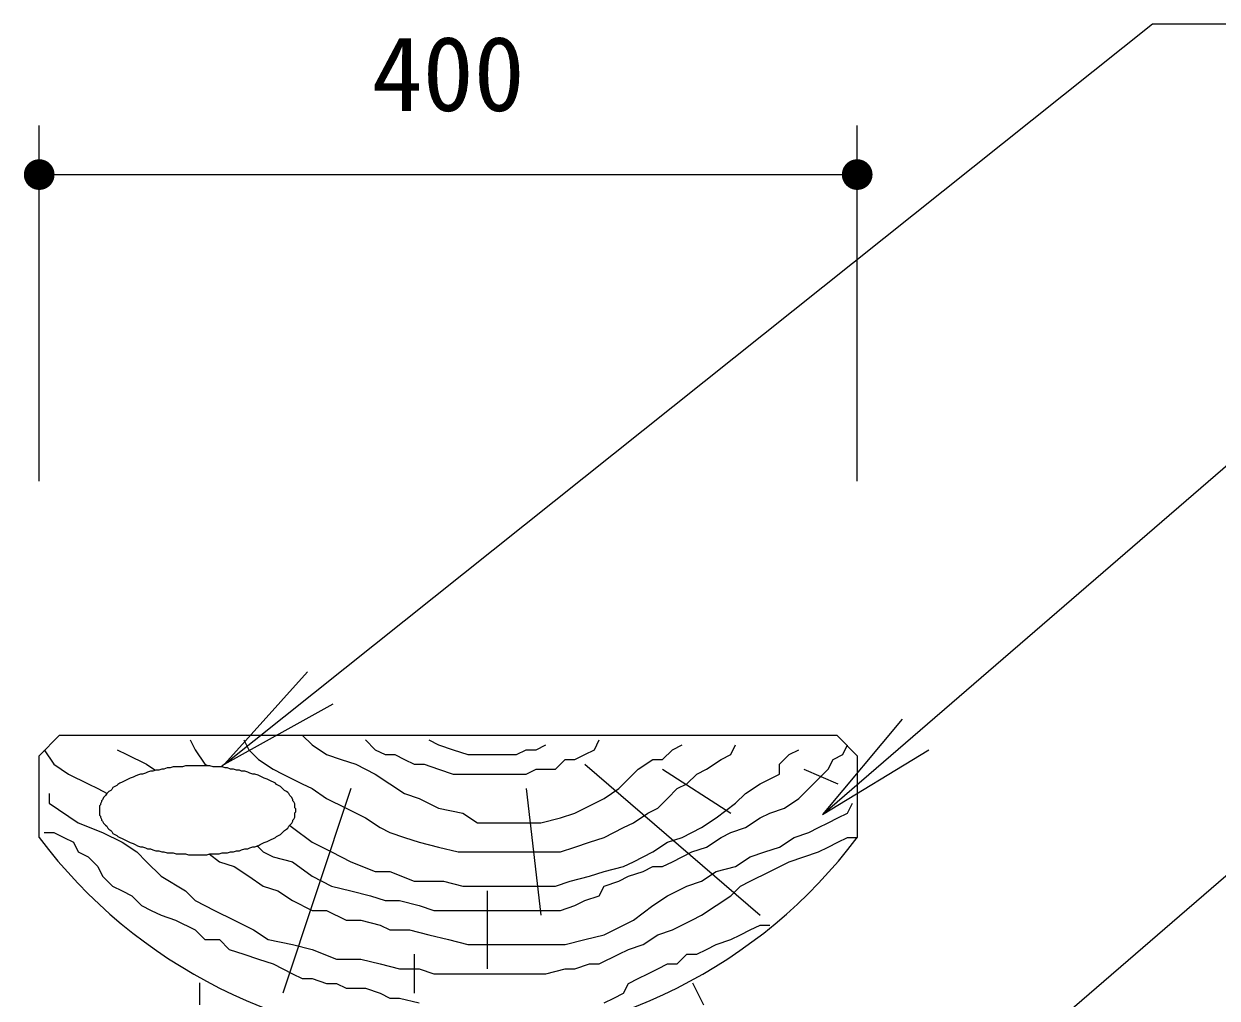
# Model space of a CAD drawing. Units: millimetres at full size, sheet at 1:20; details may follow other scales. Extents: x 0 to 8400, y 0 to 5940.
# Drawn here: x 5699 to 6283, y 2354 to 2831 of the extents above; entities that cross this region are included whole.
import ezdxf
from ezdxf.enums import TextEntityAlignment as Align

# ---------------------------------------------------------------- set-up
doc = ezdxf.new("R2010")
doc.units = ezdxf.units.MM
doc.header["$LTSCALE"] = 20
for name, color, linetype, lineweight in [('D-STR', 1, 'Continuous', 13), ('D-STR-DIM', 7, 'Continuous', 13), ('D-STR-HTXT', 7, 'Continuous', 13)]:
    doc.layers.add(name, color=color, linetype=linetype, lineweight=lineweight)
doc.styles.add('ＭＳ ゴシック', font='')
doc.styles.get('ＭＳ ゴシック').set_extended_font_data('MS Gothic')

# ---------------------------------------------------------------- blocks, each defined once
blk = doc.blocks.new('filled_dot')
at = {"color": 0, "linetype": 'Continuous', "lineweight": -2, "const_width": 1.25}
blk.add_lwpolyline([(-0.625, 0, 1), (0.625, 0, 1)], format="xyb", close=True, dxfattribs=at)
blk = doc.blocks.new('open_arrow')
at = {"color": 0, "linetype": 'Continuous', "lineweight": -2}
blk.add_lwpolyline([(7.5, 1.25), (0, 0), (7.5, -1.25)], dxfattribs=at)

msp = doc.modelspace()

# ---------------------------------------------------------------- linework, layer by layer
at = {"layer": 'D-STR'}
for p, q in [((5716.89, 2482.74), (5706.89, 2472.74)), ((5716.89, 2482.74), (6096.89, 2482.74)), ((5780.76, 2480.44), (5783.15, 2475.68)), ((5806.96, 2480.44), (5809.34, 2475.68)), ((5835.53, 2482.82), (5840.29, 2478.06)), ((5866.49, 2480.44), (5871.25, 2475.68)), ((5897.44, 2480.44), (5902.2, 2478.06)), ((5978.4, 2475.68), (5980.78, 2480.44)), ((6106.89, 2472.74), (6096.89, 2482.74)), ((5709.33, 2475.68), (5714.09, 2468.53)), ((5745.05, 2475.68), (5749.81, 2473.29)), ((5783.15, 2475.68), (5787.91, 2468.53)), ((5809.34, 2475.68), (5814.1, 2470.91)), ((5840.29, 2478.06), (5847.44, 2473.29)), ((5871.25, 2475.68), (5876.01, 2473.29)), ((5902.2, 2478.06), (5909.35, 2475.68)), ((5909.35, 2475.68), (5916.49, 2473.29)), ((5940.3, 2473.29), (5945.06, 2475.68)), ((5945.06, 2475.68), (5949.83, 2475.68)), ((5949.83, 2475.68), (5954.59, 2478.06)), ((5973.64, 2473.29), (5978.4, 2475.68)), ((6011.73, 2470.91), (6016.5, 2475.68)), ((6016.5, 2475.68), (6021.26, 2478.06)), ((6045.07, 2473.29), (6047.45, 2478.06)), ((6073.64, 2473.29), (6078.41, 2475.68)), ((6099.84, 2473.29), (6102.22, 2478.06)), ((5706.89, 2432.74), (5706.89, 2472.74)), ((5714.09, 2468.53), (5721.24, 2463.77)), ((5749.81, 2473.29), (5759.33, 2468.53)), ((5759.33, 2468.53), (5763.49, 2465.76)), ((5787.91, 2468.53), (5789.2, 2467.88)), ((5797.43, 2468.53), (5795.82, 2467.38)), ((5814.1, 2470.91), (5821.24, 2466.15)), ((5847.44, 2473.29), (5854.58, 2470.91)), ((5854.58, 2470.91), (5861.72, 2468.53)), ((5861.72, 2468.53), (5866.49, 2466.15)), ((5876.01, 2473.29), (5880.77, 2473.29)), ((5880.77, 2473.29), (5885.53, 2470.91)), ((5885.53, 2470.91), (5890.3, 2468.53)), ((5890.3, 2468.53), (5895.06, 2468.53)), ((5895.06, 2468.53), (5902.2, 2466.15)), ((5916.49, 2473.29), (5921.25, 2473.29)), ((5921.25, 2473.29), (5926.01, 2473.29)), ((5926.01, 2473.29), (5930.78, 2473.29)), ((5930.78, 2473.29), (5935.54, 2473.29)), ((5935.54, 2473.29), (5940.3, 2473.29)), ((5959.35, 2466.15), (5964.11, 2470.91)), ((5964.11, 2470.91), (5968.87, 2470.91)), ((5968.87, 2470.91), (5973.64, 2473.29)), ((5973.64, 2468.53), (6059.36, 2394.72)), ((5999.83, 2466.15), (6006.97, 2470.91)), ((6006.97, 2470.91), (6011.73, 2470.91)), ((6033.16, 2466.15), (6040.31, 2470.91)), ((6040.31, 2470.91), (6045.07, 2473.29)), ((6068.88, 2468.53), (6073.64, 2473.29)), ((6068.88, 2463.77), (6068.88, 2468.53)), ((6092.69, 2466.15), (6095.07, 2470.91)), ((6095.07, 2470.91), (6099.84, 2473.29)), ((6106.89, 2472.74), (6106.89, 2432.74)), ((5721.24, 2463.77), (5730.76, 2459.01)), ((5821.24, 2466.15), (5826.01, 2463.77)), ((5826.01, 2463.77), (5835.53, 2459.01)), ((5866.49, 2466.15), (5871.25, 2463.77)), ((5871.25, 2463.77), (5878.39, 2459.01)), ((5902.2, 2466.15), (5909.35, 2463.77)), ((5909.35, 2463.77), (5916.49, 2463.77)), ((5916.49, 2463.77), (5921.25, 2463.77)), ((5921.25, 2463.77), (5930.78, 2463.77)), ((5930.78, 2463.77), (5935.54, 2463.77)), ((5935.54, 2463.77), (5940.3, 2463.77)), ((5940.3, 2463.77), (5945.06, 2463.77)), ((5945.06, 2463.77), (5949.83, 2466.15)), ((5949.83, 2466.15), (5959.35, 2466.15)), ((5995.07, 2461.39), (5999.83, 2466.15)), ((6011.73, 2466.15), (6045.07, 2444.72)), ((6023.64, 2459.01), (6028.4, 2463.77)), ((6028.4, 2463.77), (6033.16, 2466.15)), ((6059.36, 2459.01), (6068.88, 2463.77)), ((6080.79, 2466.15), (6097.46, 2459.01)), ((6087.93, 2461.39), (6092.69, 2466.15)), ((5730.76, 2459.01), (5735.52, 2456.63)), ((5735.52, 2456.63), (5740.1, 2454.34)), ((5859.34, 2456.63), (5826.01, 2356.62)), ((5835.53, 2459.01), (5840.29, 2456.63)), ((5840.29, 2456.63), (5847.44, 2451.86)), ((5878.39, 2459.01), (5885.53, 2454.25)), ((5945.06, 2456.63), (5952.21, 2394.72)), ((5983.16, 2451.86), (5990.3, 2456.63)), ((5990.3, 2456.63), (5995.07, 2461.39)), ((6014.12, 2451.86), (6018.88, 2456.63)), ((6018.88, 2456.63), (6023.64, 2459.01)), ((6052.21, 2454.25), (6059.36, 2459.01)), ((6078.41, 2451.86), (6083.17, 2456.63)), ((6083.17, 2456.63), (6087.93, 2461.39)), ((5711.71, 2454.25), (5711.71, 2449.48)), ((5847.44, 2451.86), (5856.96, 2447.1)), ((5885.53, 2454.25), (5892.68, 2451.86)), ((5892.68, 2451.86), (5902.2, 2447.1)), ((5973.64, 2447.1), (5983.16, 2451.86)), ((6009.35, 2447.1), (6014.12, 2451.86)), ((6047.45, 2449.48), (6052.21, 2454.25)), ((6071.26, 2447.1), (6078.41, 2451.86)), ((5711.71, 2449.48), (5726, 2439.96)), ((5856.96, 2447.1), (5866.49, 2442.34)), ((5902.2, 2447.1), (5914.11, 2444.72)), ((5968.87, 2444.72), (5973.64, 2447.1)), ((6004.59, 2444.72), (6009.35, 2447.1)), ((6037.93, 2442.34), (6047.45, 2449.48)), ((6064.12, 2444.72), (6071.26, 2447.1)), ((6102.22, 2444.72), (6104.6, 2449.48)), ((5726, 2439.96), (5737.9, 2435.2)), ((5866.49, 2442.34), (5873.63, 2437.58)), ((5914.11, 2444.72), (5921.25, 2439.96)), ((5921.25, 2439.96), (5930.78, 2439.96)), ((5930.78, 2439.96), (5937.92, 2439.96)), ((5937.92, 2439.96), (5947.44, 2439.96)), ((5947.44, 2439.96), (5952.21, 2439.96)), ((5952.21, 2439.96), (5961.73, 2442.34)), ((5961.73, 2442.34), (5968.87, 2444.72)), ((5992.69, 2437.58), (5997.45, 2439.96)), ((5997.45, 2439.96), (6004.59, 2444.72)), ((6030.78, 2437.58), (6037.93, 2442.34)), ((6052.21, 2437.58), (6059.36, 2442.34)), ((6059.36, 2442.34), (6064.12, 2444.72)), ((6087.93, 2437.58), (6092.69, 2439.96)), ((6092.69, 2439.96), (6097.46, 2442.34)), ((6097.46, 2442.34), (6102.22, 2444.72)), ((5709.33, 2435.2), (5714.09, 2435.2)), ((5714.09, 2435.2), (5718.86, 2432.82)), ((5737.9, 2435.2), (5747.43, 2430.43)), ((5829.39, 2438.61), (5830.77, 2437.58)), ((5830.77, 2437.58), (5840.29, 2430.43)), ((5873.63, 2437.58), (5878.39, 2435.2)), ((5878.39, 2435.2), (5885.53, 2432.82)), ((5983.16, 2432.82), (5992.69, 2437.58)), ((6021.26, 2432.82), (6030.78, 2437.58)), ((6040.31, 2432.82), (6045.07, 2435.2)), ((6045.07, 2435.2), (6052.21, 2437.58)), ((6076.03, 2432.82), (6083.17, 2435.2)), ((6083.17, 2435.2), (6087.93, 2437.58)), ((5718.86, 2432.82), (5723.62, 2430.43)), ((5723.62, 2430.43), (5726, 2425.67)), ((5747.43, 2430.43), (5754.57, 2425.67)), ((5813.26, 2428.89), (5816.48, 2425.67)), ((5840.29, 2430.43), (5849.82, 2425.67)), ((5885.53, 2432.82), (5892.68, 2430.43)), ((5892.68, 2430.43), (5902.2, 2428.05)), ((5902.2, 2428.05), (5911.73, 2425.67)), ((5961.73, 2425.67), (5968.87, 2428.05)), ((5968.87, 2428.05), (5976.02, 2430.43)), ((5976.02, 2430.43), (5983.16, 2432.82)), ((6006.97, 2425.67), (6014.12, 2430.43)), ((6014.12, 2430.43), (6021.26, 2432.82)), ((6026.02, 2425.67), (6033.16, 2428.05)), ((6033.16, 2428.05), (6040.31, 2432.82)), ((6061.74, 2425.67), (6068.88, 2428.05)), ((6068.88, 2428.05), (6076.03, 2432.82)), ((6087.93, 2425.67), (6092.69, 2428.05)), ((6092.69, 2428.05), (6097.46, 2430.43)), ((6097.46, 2430.43), (6102.22, 2432.82)), ((6102.22, 2432.82), (6106.98, 2432.82)), ((5726, 2425.67), (5730.76, 2423.29)), ((5730.76, 2423.29), (5735.52, 2418.53)), ((5754.57, 2425.67), (5759.33, 2420.91)), ((5789.98, 2424.71), (5795.05, 2420.91)), ((5816.48, 2425.67), (5821.24, 2423.29)), ((5821.24, 2423.29), (5830.77, 2420.91)), ((5849.82, 2425.67), (5859.34, 2420.91)), ((5911.73, 2425.67), (5921.25, 2425.67)), ((5921.25, 2425.67), (5928.4, 2425.67)), ((5928.4, 2425.67), (5933.16, 2425.67)), ((5933.16, 2425.67), (5940.3, 2425.67)), ((5940.3, 2425.67), (5947.44, 2425.67)), ((5947.44, 2425.67), (5954.59, 2425.67)), ((5954.59, 2425.67), (5961.73, 2425.67)), ((5997.45, 2420.91), (6006.97, 2425.67)), ((6016.5, 2420.91), (6021.26, 2423.29)), ((6021.26, 2423.29), (6026.02, 2425.67)), ((6047.45, 2418.53), (6054.6, 2423.29)), ((6054.6, 2423.29), (6061.74, 2425.67)), ((6073.64, 2420.91), (6080.79, 2423.29)), ((6080.79, 2423.29), (6087.93, 2425.67)), ((5735.52, 2418.53), (5737.9, 2413.77)), ((5759.33, 2420.91), (5766.48, 2413.77)), ((5795.05, 2420.91), (5802.19, 2418.53)), ((5802.19, 2418.53), (5809.34, 2413.77)), ((5830.77, 2420.91), (5840.29, 2413.77)), ((5859.34, 2420.91), (5871.25, 2416.15)), ((5871.25, 2416.15), (5878.39, 2416.15)), ((5878.39, 2416.15), (5890.3, 2411.38)), ((5976.02, 2413.77), (5983.16, 2416.15)), ((5983.16, 2416.15), (5992.69, 2418.53)), ((5992.69, 2418.53), (5997.45, 2420.91)), ((5995.07, 2413.77), (6002.21, 2416.15)), ((6002.21, 2416.15), (6006.97, 2418.53)), ((6006.97, 2418.53), (6011.73, 2418.53)), ((6011.73, 2418.53), (6016.5, 2420.91)), ((6030.78, 2411.38), (6037.93, 2416.15)), ((6037.93, 2416.15), (6047.45, 2418.53)), ((6054.6, 2411.38), (6064.12, 2416.15)), ((6064.12, 2416.15), (6073.64, 2420.91)), ((5737.9, 2413.77), (5742.67, 2409)), ((5766.48, 2413.77), (5778.38, 2406.62)), ((5809.34, 2413.77), (5816.48, 2409)), ((5840.29, 2413.77), (5849.82, 2409)), ((5890.3, 2411.38), (5904.58, 2411.38)), ((5904.58, 2411.38), (5914.11, 2409)), ((5959.35, 2409), (5966.49, 2411.38)), ((5966.49, 2411.38), (5976.02, 2413.77)), ((5983.16, 2409), (5990.3, 2411.38)), ((5990.3, 2411.38), (5995.07, 2413.77)), ((6023.64, 2409), (6030.78, 2411.38)), ((6049.83, 2409), (6054.6, 2411.38)), ((5742.67, 2409), (5747.43, 2406.62)), ((5747.43, 2406.62), (5752.19, 2404.24)), ((5752.19, 2404.24), (5756.95, 2399.48)), ((5778.38, 2406.62), (5783.15, 2401.86)), ((5816.48, 2409), (5823.63, 2406.62)), ((5823.63, 2406.62), (5830.77, 2401.86)), ((5849.82, 2409), (5859.34, 2406.62)), ((5859.34, 2406.62), (5868.87, 2404.24)), ((5868.87, 2404.24), (5876.01, 2401.86)), ((5914.11, 2409), (5926.01, 2409)), ((5926.01, 2409), (5937.92, 2409)), ((5926.01, 2406.62), (5926.01, 2368.52)), ((5937.92, 2409), (5945.06, 2409)), ((5945.06, 2409), (5959.35, 2409)), ((5973.64, 2401.86), (5980.78, 2404.24)), ((5980.78, 2404.24), (5983.16, 2409)), ((6006.97, 2399.48), (6014.12, 2404.24)), ((6014.12, 2404.24), (6023.64, 2409)), ((6037.93, 2399.48), (6045.07, 2404.24)), ((6045.07, 2404.24), (6049.83, 2409)), ((5756.95, 2399.48), (5761.72, 2397.1)), ((5783.15, 2401.86), (5792.67, 2397.1)), ((5830.77, 2401.86), (5840.29, 2397.1)), ((5876.01, 2401.86), (5883.15, 2401.86)), ((5883.15, 2401.86), (5892.68, 2399.48)), ((5892.68, 2399.48), (5899.82, 2397.1)), ((5961.73, 2397.1), (5968.87, 2399.48)), ((5968.87, 2399.48), (5973.64, 2401.86)), ((5997.45, 2392.34), (6006.97, 2399.48)), ((6030.78, 2394.72), (6037.93, 2399.48)), ((5761.72, 2397.1), (5766.48, 2394.72)), ((5766.48, 2394.72), (5773.62, 2392.34)), ((5792.67, 2397.1), (5802.19, 2392.34)), ((5840.29, 2397.1), (5847.44, 2397.1)), ((5847.44, 2397.1), (5856.96, 2392.34)), ((5899.82, 2397.1), (5909.35, 2397.1)), ((5909.35, 2397.1), (5916.49, 2397.1)), ((5916.49, 2397.1), (5928.4, 2397.1)), ((5928.4, 2397.1), (5935.54, 2397.1)), ((5935.54, 2397.1), (5945.06, 2397.1)), ((5945.06, 2397.1), (5954.59, 2397.1)), ((5954.59, 2397.1), (5961.73, 2397.1)), ((6026.02, 2392.34), (6030.78, 2394.72)), ((5773.62, 2392.34), (5783.15, 2387.57)), ((5783.15, 2387.57), (5787.91, 2382.81)), ((5802.19, 2392.34), (5811.72, 2387.57)), ((5811.72, 2387.57), (5818.86, 2382.81)), ((5856.96, 2392.34), (5864.1, 2392.34)), ((5864.1, 2392.34), (5873.63, 2389.95)), ((5873.63, 2389.95), (5878.39, 2387.57)), ((5878.39, 2387.57), (5887.92, 2387.57)), ((5887.92, 2387.57), (5897.44, 2385.19)), ((5983.16, 2385.19), (5992.69, 2389.95)), ((5992.69, 2389.95), (5997.45, 2392.34)), ((6009.35, 2385.19), (6016.5, 2387.57)), ((6016.5, 2387.57), (6026.02, 2392.34)), ((6049.83, 2385.19), (6054.6, 2387.57)), ((6054.6, 2387.57), (6059.36, 2389.95)), ((6059.36, 2389.95), (6064.12, 2389.95)), ((5787.91, 2382.81), (5795.05, 2382.81)), ((5795.05, 2382.81), (5799.81, 2378.05)), ((5818.86, 2382.81), (5830.77, 2380.43)), ((5897.44, 2385.19), (5906.96, 2382.81)), ((5906.96, 2382.81), (5916.49, 2380.43)), ((5964.11, 2380.43), (5973.64, 2382.81)), ((5973.64, 2382.81), (5983.16, 2385.19)), ((6002.21, 2380.43), (6009.35, 2385.19)), ((6037.93, 2380.43), (6045.07, 2382.81)), ((6045.07, 2382.81), (6049.83, 2385.19)), ((5799.81, 2378.05), (5806.96, 2375.67)), ((5806.96, 2375.67), (5814.1, 2373.29)), ((5830.77, 2380.43), (5840.29, 2378.05)), ((5840.29, 2378.05), (5852.2, 2373.29)), ((5890.3, 2375.67), (5890.3, 2356.62)), ((5916.49, 2380.43), (5926.01, 2380.43)), ((5926.01, 2380.43), (5937.92, 2380.43)), ((5937.92, 2380.43), (5945.06, 2380.43)), ((5945.06, 2380.43), (5956.97, 2380.43)), ((5956.97, 2380.43), (5964.11, 2380.43)), ((5980.78, 2370.91), (5990.3, 2375.67)), ((5990.3, 2375.67), (5995.07, 2378.05)), ((5995.07, 2378.05), (6002.21, 2380.43)), ((6018.88, 2370.91), (6023.64, 2375.67)), ((6023.64, 2375.67), (6028.4, 2375.67)), ((6028.4, 2375.67), (6033.16, 2378.05)), ((6033.16, 2378.05), (6037.93, 2380.43)), ((5814.1, 2373.29), (5821.24, 2370.91)), ((5821.24, 2370.91), (5826.01, 2368.52)), ((5852.2, 2373.29), (5864.1, 2373.29)), ((5864.1, 2373.29), (5873.63, 2370.91)), ((5873.63, 2370.91), (5883.15, 2368.52)), ((5968.87, 2368.52), (5976.02, 2370.91)), ((5976.02, 2370.91), (5980.78, 2370.91)), ((6009.35, 2368.52), (6014.12, 2370.91)), ((6014.12, 2370.91), (6018.88, 2370.91)), ((5826.01, 2368.52), (5830.77, 2366.14)), ((5830.77, 2366.14), (5835.53, 2363.76)), ((5835.53, 2363.76), (5840.29, 2363.76)), ((5840.29, 2363.76), (5847.44, 2361.38)), ((5883.15, 2368.52), (5892.68, 2368.52)), ((5892.68, 2368.52), (5899.82, 2366.14)), ((5899.82, 2366.14), (5909.35, 2366.14)), ((5909.35, 2366.14), (5916.49, 2366.14)), ((5916.49, 2366.14), (5926.01, 2366.14)), ((5926.01, 2366.14), (5933.16, 2366.14)), ((5933.16, 2366.14), (5945.06, 2366.14)), ((5945.06, 2366.14), (5949.83, 2366.14)), ((5949.83, 2366.14), (5954.59, 2366.14)), ((5954.59, 2366.14), (5964.11, 2368.52)), ((5964.11, 2368.52), (5968.87, 2368.52)), ((5995.07, 2361.38), (5999.83, 2363.76)), ((5999.83, 2363.76), (6004.59, 2366.14)), ((6004.59, 2366.14), (6009.35, 2368.52)), ((5785.31, 2361.63), (5785.31, 2350.91)), ((5847.44, 2361.38), (5852.2, 2361.38)), ((5852.2, 2361.38), (5856.96, 2359)), ((5856.96, 2359), (5861.72, 2359)), ((5861.72, 2359), (5866.49, 2359)), ((5866.49, 2359), (5873.63, 2356.62)), ((5992.69, 2356.62), (5995.07, 2361.38)), ((6026.4, 2361.63), (6031.75, 2350.91)), ((5873.63, 2356.62), (5878.39, 2354.24)), ((5878.39, 2354.24), (5883.15, 2354.24)), ((5883.15, 2354.24), (5892.68, 2351.86)), ((5983.16, 2351.86), (5987.92, 2354.24)), ((5987.92, 2354.24), (5992.69, 2356.62))]:
    msp.add_line(p, q, dxfattribs=at)
msp.add_lwpolyline([(5736.39, 2446.24), (5736.39, 2445.24), (5736.39, 2444.74), (5736.39, 2443.74), (5736.89, 2443.24), (5736.89, 2442.74), (5737.39, 2441.74), (5737.39, 2441.24), (5737.89, 2440.74), (5738.39, 2439.74), (5738.89, 2439.24), (5739.39, 2438.74), (5739.89, 2438.24), (5740.39, 2437.24), (5740.89, 2436.74), (5741.89, 2436.24), (5742.39, 2435.74), (5742.89, 2434.74), (5743.89, 2434.24), (5744.89, 2433.74), (5745.39, 2433.24), (5746.39, 2432.74), (5747.39, 2432.24), (5748.39, 2431.74), (5749.39, 2431.24), (5750.39, 2430.74), (5751.39, 2430.24), (5752.89, 2429.74), (5753.89, 2429.24), (5754.89, 2428.74), (5756.39, 2428.24), (5757.39, 2428.24), (5758.89, 2427.74), (5759.89, 2427.24), (5761.39, 2427.24), (5762.39, 2426.74), (5763.89, 2426.24), (5765.39, 2426.24), (5766.89, 2425.74), (5767.89, 2425.74), (5769.39, 2425.24), (5770.89, 2425.24), (5772.39, 2425.24), (5773.89, 2424.74), (5775.39, 2424.74), (5776.89, 2424.74), (5778.39, 2424.74), (5779.89, 2424.24), (5781.39, 2424.24), (5782.89, 2424.24), (5784.39, 2424.24), (5785.89, 2424.24), (5787.39, 2424.24), (5788.89, 2424.24), (5790.39, 2424.74), (5791.89, 2424.74), (5793.39, 2424.74), (5794.89, 2424.74), (5796.39, 2425.24), (5797.89, 2425.24), (5798.89, 2425.24), (5800.39, 2425.74), (5801.89, 2425.74), (5803.39, 2426.24), (5804.89, 2426.24), (5805.89, 2426.74), (5807.39, 2427.24), (5808.89, 2427.24), (5809.89, 2427.74), (5811.39, 2428.24), (5812.39, 2428.24), (5813.89, 2428.74), (5814.89, 2429.24), (5815.89, 2429.74), (5816.89, 2430.24), (5818.39, 2430.74), (5819.39, 2431.24), (5820.39, 2431.74), (5821.39, 2432.24), (5822.39, 2432.74), (5822.89, 2433.24), (5823.89, 2433.74), (5824.89, 2434.24), (5825.39, 2434.74), (5826.39, 2435.74), (5826.89, 2436.24), (5827.89, 2436.74), (5828.39, 2437.24), (5828.89, 2438.24), (5829.39, 2438.74), (5829.89, 2439.24), (5830.39, 2439.74), (5830.89, 2440.74), (5830.89, 2441.24), (5831.39, 2441.74), (5831.89, 2442.74), (5831.89, 2443.24), (5831.89, 2443.74), (5831.89, 2444.74), (5832.39, 2445.24), (5832.39, 2446.24), (5832.39, 2446.74), (5831.89, 2447.24), (5831.89, 2448.24), (5831.89, 2448.74), (5831.89, 2449.24), (5831.39, 2450.24), (5830.89, 2450.74), (5830.89, 2451.24), (5830.39, 2452.24), (5829.89, 2452.74), (5829.39, 2453.24), (5828.89, 2454.24), (5828.39, 2454.74), (5827.89, 2455.24), (5826.89, 2455.74), (5826.39, 2456.24), (5825.39, 2457.24), (5824.89, 2457.74), (5823.89, 2458.24), (5822.89, 2458.74), (5822.39, 2459.24), (5821.39, 2459.74), (5820.39, 2460.24), (5819.39, 2460.74), (5818.39, 2461.24), (5816.89, 2461.74), (5815.89, 2462.24), (5814.89, 2462.74), (5813.89, 2463.24), (5812.39, 2463.74), (5811.39, 2463.74), (5809.89, 2464.24), (5808.89, 2464.74), (5807.39, 2465.24), (5805.89, 2465.24), (5804.89, 2465.74), (5803.39, 2465.74), (5801.89, 2466.24), (5800.39, 2466.24), (5798.89, 2466.74), (5797.89, 2466.74), (5796.39, 2467.24), (5794.89, 2467.24), (5793.39, 2467.24), (5791.89, 2467.24), (5790.39, 2467.74), (5788.89, 2467.74), (5787.39, 2467.74), (5785.89, 2467.74), (5784.39, 2467.74), (5782.89, 2467.74), (5781.39, 2467.74), (5779.89, 2467.74), (5778.39, 2467.74), (5776.89, 2467.24), (5775.39, 2467.24), (5773.89, 2467.24), (5772.39, 2467.24), (5770.89, 2466.74), (5769.39, 2466.74), (5767.89, 2466.24), (5766.89, 2466.24), (5765.39, 2465.74), (5763.89, 2465.74), (5762.39, 2465.24), (5761.39, 2465.24), (5759.89, 2464.74), (5758.89, 2464.24), (5757.39, 2463.74), (5756.39, 2463.74), (5754.89, 2463.24), (5753.89, 2462.74), (5752.89, 2462.24), (5751.39, 2461.74), (5750.39, 2461.24), (5749.39, 2460.74), (5748.39, 2460.24), (5747.39, 2459.74), (5746.39, 2459.24), (5745.39, 2458.74), (5744.89, 2458.24), (5743.89, 2457.74), (5742.89, 2457.24), (5742.39, 2456.24), (5741.89, 2455.74), (5740.89, 2455.24), (5740.39, 2454.74), (5739.89, 2454.24), (5739.39, 2453.24), (5738.89, 2452.74), (5738.39, 2452.24), (5737.89, 2451.24), (5737.39, 2450.74), (5737.39, 2450.24), (5736.89, 2449.24), (5736.89, 2448.74), (5736.39, 2448.24), (5736.39, 2447.24), (5736.39, 2446.74)], close=True, dxfattribs=at)
msp.add_arc((5906.89, 2582.74), 250, 216.8699, 323.1301, dxfattribs=at)
at = {"layer": 'D-STR-DIM'}
for p, q in [((5706.89, 2607.07), (5706.89, 2780.94)), ((6106.89, 2607.07), (6106.89, 2780.94)), ((5706.89, 2756.94), (6106.89, 2756.94))]:
    msp.add_line(p, q, dxfattribs=at)
at = {"layer": 'D-STR-HTXT'}
for points in [[(5797.43, 2468.53), (6251.36, 2830.65), (6311.36, 2830.65), (6557.3, 2830.65)], [(6089.95, 2443.92), (6393.05, 2705.79), (6453.05, 2705.79), (6903.56, 2705.79)], [(6024.62, 2187.19), (6327.72, 2449.06), (6387.72, 2449.06), (7000.41, 2449.06)]]:
    msp.add_lwpolyline(points, dxfattribs=at)

# ---------------------------------------------------------------- block references
at = {"layer": 'D-STR-DIM', "xscale": 6, "yscale": 6}
msp.add_blockref('filled_dot', (5706.89, 2756.94), dxfattribs=at)
at = {"layer": 'D-STR-DIM', "xscale": 6, "yscale": 6, "rotation": 180}
msp.add_blockref('filled_dot', (6106.89, 2756.94), dxfattribs=at)
at = {"layer": 'D-STR-HTXT', "xscale": 8, "yscale": 8}
for p, rotation in [((5797.43, 2468.53), 38.6), ((6089.95, 2443.92), 40.8)]:
    msp.add_blockref('open_arrow', p, dxfattribs=dict(at, rotation=rotation))

# ---------------------------------------------------------------- texts
at = {"layer": 'D-STR-DIM', "style": 'ＭＳ ゴシック'}
msp.add_text('400', height=36.66, dxfattribs=at).set_placement((5906.89, 2824.7), align=Align.TOP_CENTER)

doc.saveas('drawing.dxf')
